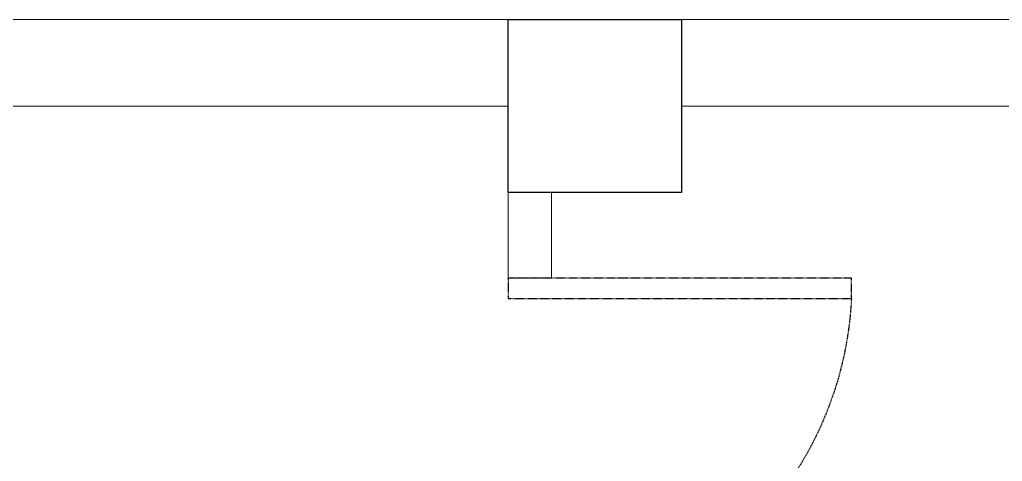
# Model space of a CAD drawing. Header units: millimetres. Extents: x 699029 to 727993, y 4486031 to 4516039.
# Drawn here: x 725711.9 to 725938.8, y 4491023.9 to 4491126 of the extents above; entities that cross this region are included whole.
import ezdxf

# ---------------------------------------------------------------- set-up
doc = ezdxf.new("R2010")
doc.units = ezdxf.units.MM
doc.linetypes.add('HIDDEN2', pattern=[0.1875, 0.125, -0.0625])
doc.layers.add('A-BA', color=1, linetype='Continuous')
doc.layers.add('DBM_w_sld', color=111, linetype='Continuous', lineweight=20)

# ---------------------------------------------------------------- blocks, each defined once
blk = doc.blocks.new('eeere')
at = {"color": 8, "linetype": 'HIDDEN2'}
blk.add_lwpolyline([(11494.09, 494), (11414.82, 494), (11414.82, 498.7), (11494.09, 498.7)], close=True, dxfattribs=at)
blk.add_arc((11412.37, 494.63), 81.83, 2.8543, 88.2863, dxfattribs=at)

msp = doc.modelspace()

# ---------------------------------------------------------------- linework, layer by layer
at = {"layer": 'A-BA', "ltscale": 10}
msp.add_lwpolyline([(725864.69, 4491086), (725824.69, 4491086), (725824.69, 4491126), (725864.69, 4491126)], close=True, dxfattribs=at)
at = {"layer": 'DBM_w_sld'}
for points in [[(726081.54, 4490076), (726121.54, 4490076), (726121.54, 4491126), (725402.95, 4491126)], [(725824.69, 4491106), (725402.95, 4491106)], [(726081.54, 4491106), (725864.69, 4491106)], [(725824.69, 4491086), (725824.69, 4491066.23), (725834.69, 4491066.23), (725834.69, 4491086)]]:
    msp.add_lwpolyline(points, dxfattribs=at)

# ---------------------------------------------------------------- block references
at = {"color": 5, "lineweight": 53, "xscale": -1, "rotation": 180}
msp.add_blockref('eeere', (714409.87, 4491560.23), dxfattribs=at)

doc.saveas('drawing.dxf')
